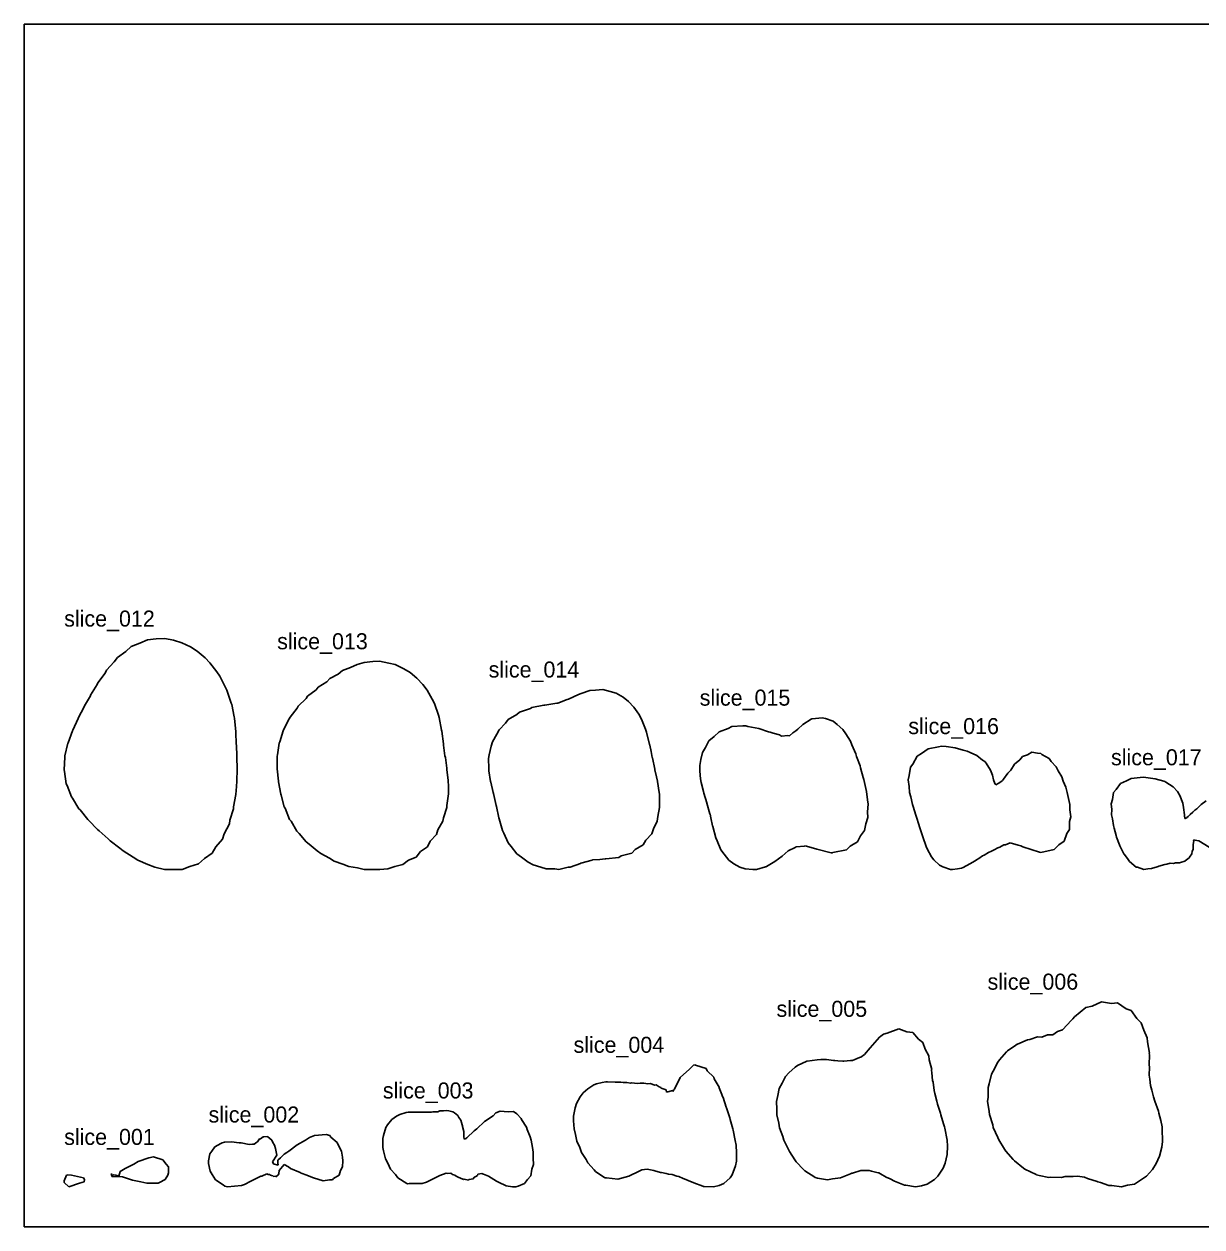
# Model space of a CAD drawing. Header units: metres. Extents: x 0 to 600, y 0 to 300.
# Drawn here: x 0 to 293.7, y 0 to 300 of the extents above; entities that cross this region are included whole.
import ezdxf

# ---------------------------------------------------------------- set-up
doc = ezdxf.new("R2010")
doc.units = ezdxf.units.M

msp = doc.modelspace()

# ---------------------------------------------------------------- linework, layer by layer
at = {"layer": 'sheet_boundary'}
for p, q in [((600, 300), (0, 300)), ((0, 300), (0, 0)), ((0, 0), (600, 0))]:
    msp.add_line(p, q, dxfattribs=at)
at = {"layer": 'slice_001'}
for p, q in [((27.361877, 15.654541), (25.177727, 14.556291)), ((28.41627, 16.329691), (27.361877, 15.654541)), ((31.131816, 17.269639), (28.41627, 16.329691)), ((32.283073, 17.455594), (31.131816, 17.269639)), ((34.633503, 16.773376), (32.283073, 17.455594)), ((35.430171, 15.653917), (34.633503, 16.773376)), ((35.991844, 14.989458), (35.430171, 15.653917)), ((10.58583, 12.884417), (10.006317, 11.537242)), ((10.651991, 12.95257), (10.58583, 12.884417)), ((10.784847, 13.001241), (10.651991, 12.95257)), ((11.798564, 12.884417), (10.784847, 13.001241)), ((14.79515, 12.26215), (11.798564, 12.884417)), ((15.064962, 11.835238), (14.79515, 12.26215)), ((21.687037, 13.211512), (21.916439, 12.605753)), ((21.934952, 13.041782), (21.687037, 13.211512)), ((21.913725, 13.024963), (21.934952, 13.041782)), ((21.988979, 12.820628), (21.913725, 13.024963)), ((21.916439, 12.605753), (21.958142, 12.587956)), ((21.958142, 12.587956), (24.520633, 12.508382)), ((21.998296, 12.81432), (21.988979, 12.820628)), ((22.113507, 12.911469), (21.998296, 12.81432)), ((22.290966, 13.01211), (22.113507, 12.911469)), ((22.918296, 12.884417), (22.290966, 13.01211)), ((23.671957, 12.636299), (22.918296, 12.884417)), ((23.98315, 13.827023), (23.671957, 12.636299)), ((25.177727, 14.556291), (23.98315, 13.827023)), ((24.520633, 12.508382), (25.513207, 12.14014)), ((25.513207, 12.14014), (26.999493, 11.673315)), ((35.18291, 11.836922), (35.826785, 12.884417)), ((35.826785, 12.884417), (36.008129, 13.509287)), ((36.008129, 13.509287), (35.991844, 14.989458)), ((10.006317, 11.537242), (10, 11.071818)), ((10, 11.071818), (11.177399, 10)), ((11.177399, 10), (13.847136, 10.876941)), ((13.847136, 10.876941), (14.94744, 11.284372)), ((14.94744, 11.284372), (15.072745, 11.801767)), ((15.072745, 11.801767), (15.064962, 11.835238)), ((26.999493, 11.673315), (29.095808, 11.247721)), ((29.095808, 11.247721), (30.646954, 10.905034)), ((30.646954, 10.905034), (33.092239, 10.955228)), ((33.092239, 10.955228), (33.479267, 10.956384)), ((33.479267, 10.956384), (33.74468, 11.118081)), ((33.74468, 11.118081), (35.18291, 11.836922))]:
    msp.add_line(p, q, dxfattribs=at)
at = {"layer": 'slice_002'}
for p, q in [((49.393673, 21.000333), (49.025667, 20.789638)), ((49.986056, 21.104993), (49.393673, 21.000333)), ((51.763701, 21.22989), (49.986056, 21.104993)), ((53.67425, 20.987584), (51.763701, 21.22989)), ((58.007362, 21.173922), (57.411352, 20.636391)), ((58.188691, 21.232469), (58.007362, 21.173922)), ((58.718919, 21.942539), (58.188691, 21.232469)), ((58.930375, 22.008942), (58.718919, 21.942539)), ((59.601878, 22.508043), (58.930375, 22.008942)), ((59.812019, 22.512939), (59.601878, 22.508043)), ((60.715402, 22.525453), (59.812019, 22.512939)), ((60.737181, 22.517414), (60.715402, 22.525453)), ((60.77952, 22.487612), (60.737181, 22.517414)), ((61.753114, 21.640269), (60.77952, 22.487612)), ((62.038928, 21.099533), (61.753114, 21.640269)), ((62.449401, 20.39613), (62.038928, 21.099533)), ((70.20578, 21.67785), (68.114425, 20.514509)), ((71.165701, 22.339988), (70.20578, 21.67785)), ((72.456608, 22.826927), (71.165701, 22.339988)), ((75.357285, 23.037529), (72.456608, 22.826927)), ((76.216817, 22.764543), (75.357285, 23.037529)), ((76.492154, 22.405898), (76.216817, 22.764543)), ((78.099034, 21.074508), (76.492154, 22.405898)), ((78.579557, 19.979814), (78.099034, 21.074508)), ((46.350004, 18.214728), (46.008129, 16.4481)), ((46.798258, 18.905281), (46.350004, 18.214728)), ((47.586726, 20.012799), (46.798258, 18.905281)), ((49.025667, 20.789638), (47.586726, 20.012799)), ((53.959548, 20.965146), (53.67425, 20.987584)), ((54.172819, 20.942935), (53.959548, 20.965146)), ((56.148244, 20.557307), (54.172819, 20.942935)), ((56.977186, 20.622964), (56.148244, 20.557307)), ((57.411352, 20.636391), (56.977186, 20.622964)), ((62.664299, 19.589893), (62.449401, 20.39613)), ((62.993704, 17.874357), (62.664299, 19.589893)), ((64.898404, 18.116229), (63.912283, 17.201243)), ((65.487635, 18.541892), (64.898404, 18.116229)), ((66.057974, 18.919142), (65.487635, 18.541892)), ((68.114425, 20.514509), (66.057974, 18.919142)), ((79.151545, 18.867392), (78.579557, 19.979814)), ((79.437454, 17.412376), (79.151545, 18.867392)), ((46.008129, 16.4481), (46.022765, 15.80842)), ((46.022765, 15.80842), (46.383385, 13.928387)), ((61.929594, 16.278908), (62.993704, 17.874357)), ((62.12754, 15.979505), (61.929594, 16.278908)), ((62.084153, 15.755107), (62.12754, 15.979505)), ((63.341689, 15.391765), (62.084153, 15.755107)), ((63.912283, 17.201243), (63.25496, 16.641677)), ((63.25496, 16.641677), (63.270772, 16.014478)), ((63.270772, 16.014478), (63.341689, 15.391765)), ((63.642148, 14.07537), (64.845707, 15.607695)), ((64.845707, 15.607695), (65.9033, 14.959086)), ((79.410688, 14.959166), (79.465944, 16.4481)), ((79.465944, 16.4481), (79.437454, 17.412376)), ((46.383385, 13.928387), (46.902768, 13.110155)), ((46.902768, 13.110155), (47.738919, 11.709653)), ((56.585087, 11.42493), (58.213323, 12.222973)), ((58.213323, 12.222973), (59.042361, 12.682616)), ((59.042361, 12.682616), (59.277036, 12.684557)), ((59.277036, 12.684557), (60.520324, 13.212551)), ((60.520324, 13.212551), (60.829111, 13.051195)), ((60.829111, 13.051195), (61.174937, 13.112775)), ((61.174937, 13.112775), (61.485911, 12.910161)), ((61.485911, 12.910161), (61.693005, 12.861637)), ((61.693005, 12.861637), (62.038031, 12.720995)), ((62.038031, 12.720995), (62.222979, 12.603043)), ((62.222979, 12.603043), (62.618282, 12.637894)), ((62.618282, 12.637894), (62.804986, 12.503575)), ((62.804986, 12.503575), (63.261777, 12.928194)), ((63.261777, 12.928194), (63.367458, 12.886967)), ((63.367458, 12.886967), (63.502964, 13.301195)), ((63.502964, 13.301195), (63.642148, 14.07537)), ((65.9033, 14.959086), (66.467715, 14.610294)), ((66.467715, 14.610294), (68.88473, 13.555845)), ((68.88473, 13.555845), (69.13988, 13.399106)), ((69.13988, 13.399106), (70.493594, 12.887815)), ((70.493594, 12.887815), (71.889658, 12.301393)), ((71.889658, 12.301393), (72.172424, 12.248304)), ((72.172424, 12.248304), (74.600669, 11.497803)), ((76.910064, 11.776326), (77.190639, 12.101895)), ((77.190639, 12.101895), (78.566472, 12.924814)), ((78.566472, 12.924814), (78.940752, 14.060579)), ((78.940752, 14.060579), (79.410688, 14.959166)), ((47.738919, 11.709653), (49.626944, 10.499674)), ((49.626944, 10.499674), (50.041112, 10.158988)), ((50.041112, 10.158988), (50.762293, 10)), ((50.762293, 10), (54.186499, 10.370577)), ((54.186499, 10.370577), (54.981541, 10.62384)), ((54.981541, 10.62384), (56.585087, 11.42493)), ((74.600669, 11.497803), (76.193559, 11.736274)), ((76.193559, 11.736274), (76.910064, 11.776326))]:
    msp.add_line(p, q, dxfattribs=at)
at = {"layer": 'slice_003'}
for p, q in [((92.836776, 27.620808), (91.704694, 26.805971)), ((93.668136, 28.04824), (92.836776, 27.620808)), ((95.313993, 28.57684), (93.668136, 28.04824)), ((95.769212, 28.657247), (95.313993, 28.57684)), ((96.04301, 28.665199), (95.769212, 28.657247)), ((98.068984, 28.593877), (96.04301, 28.665199)), ((99.499848, 28.639076), (98.068984, 28.593877)), ((99.901951, 28.588885), (99.499848, 28.639076)), ((100.548886, 28.654257), (99.901951, 28.588885)), ((101.616925, 28.611919), (100.548886, 28.654257)), ((101.89009, 28.730428), (101.616925, 28.611919)), ((103.154247, 28.744948), (101.89009, 28.730428)), ((103.709409, 28.964759), (103.154247, 28.744948)), ((104.556995, 28.943528), (103.709409, 28.964759)), ((105.365823, 29.037543), (104.556995, 28.943528)), ((105.892619, 28.965601), (105.365823, 29.037543)), ((106.9584, 28.670124), (105.892619, 28.965601)), ((107.088869, 28.633192), (106.9584, 28.670124)), ((107.320875, 28.440683), (107.088869, 28.633192)), ((108.158111, 27.752586), (107.320875, 28.440683)), ((108.410584, 27.333725), (108.158111, 27.752586)), ((108.938408, 26.622524), (108.410584, 27.333725)), ((116.947314, 27.751299), (114.847979, 26.32075)), ((117.64038, 28.425481), (116.947314, 27.751299)), ((118.729282, 28.904842), (117.64038, 28.425481)), ((120.676836, 28.676111), (118.729282, 28.904842)), ((122.04166, 28.761991), (120.676836, 28.676111)), ((122.837387, 28.215402), (122.04166, 28.761991)), ((123.988805, 27.08283), (122.837387, 28.215402)), ((124.072447, 26.827031), (123.988805, 27.08283)), ((90.187747, 24.771833), (89.59042, 22.772011)), ((90.644003, 25.504044), (90.187747, 24.771833)), ((91.704694, 26.805971), (90.644003, 25.504044)), ((109.244575, 25.504547), (108.938408, 26.622524)), ((109.336551, 25.238336), (109.244575, 25.504547)), ((109.358923, 25.022586), (109.336551, 25.238336)), ((109.6416, 23.834749), (109.358923, 25.022586)), ((112.559491, 24.234106), (112.22391, 23.929384)), ((112.875012, 24.47852), (112.559491, 24.234106)), ((114.847979, 26.32075), (112.875012, 24.47852)), ((125.301622, 24.888027), (124.072447, 26.827031)), ((125.474638, 24.338137), (125.301622, 24.888027)), ((126.200027, 22.447611), (125.474638, 24.338137)), ((89.59042, 22.772011), (89.465944, 22.050653)), ((89.465944, 22.050653), (89.498441, 19.850806)), ((109.642393, 22.79083), (109.6416, 23.834749)), ((109.674475, 22.713573), (109.642393, 22.79083)), ((109.687162, 22.537032), (109.674475, 22.713573)), ((109.757719, 21.854436), (109.687162, 22.537032)), ((109.77748, 21.904788), (109.757719, 21.854436)), ((110.253595, 22.071715), (109.77748, 21.904788)), ((110.280447, 22.118225), (110.253595, 22.071715)), ((110.407608, 22.233654), (110.280447, 22.118225)), ((112.22391, 23.929384), (110.407608, 22.233654)), ((126.438314, 21.601159), (126.200027, 22.447611)), ((126.74482, 19.850806), (126.438314, 21.601159)), ((89.498441, 19.850806), (89.643596, 18.982582)), ((89.643596, 18.982582), (90.13144, 17.011146)), ((126.989384, 18.651761), (126.74482, 19.850806)), ((126.928222, 17.144243), (126.989384, 18.651761)), ((90.13144, 17.011146), (90.681858, 15.902503)), ((90.681858, 15.902503), (91.36014, 14.418466)), ((126.63377, 14.402671), (127.024998, 15.598818)), ((127.024998, 15.598818), (126.928222, 17.144243)), ((91.36014, 14.418466), (92.60198, 13.057816)), ((92.60198, 13.057816), (93.17122, 12.241863)), ((93.17122, 12.241863), (95.486327, 10.826278)), ((100.384415, 11.199959), (103.178665, 12.587006)), ((103.178665, 12.587006), (103.71142, 12.859)), ((103.71142, 12.859), (105.264096, 13.42965)), ((105.264096, 13.42965), (105.677937, 13.350169)), ((105.677937, 13.350169), (106.428385, 13.371432)), ((106.428385, 13.371432), (106.820427, 13.117464)), ((106.820427, 13.117464), (107.385079, 12.900892)), ((107.385079, 12.900892), (107.744713, 12.676485)), ((107.744713, 12.676485), (108.405431, 12.299122)), ((108.405431, 12.299122), (108.704707, 12.221924)), ((108.704707, 12.221924), (109.573554, 11.81498)), ((110.940043, 11.803222), (112.04294, 12.024526)), ((112.04294, 12.024526), (112.110337, 12.249759)), ((112.110337, 12.249759), (113.044779, 12.795421)), ((113.044779, 12.795421), (113.12187, 13.124049)), ((113.12187, 13.124049), (114.179874, 13.319525)), ((114.179874, 13.319525), (114.314604, 13.276205)), ((114.314604, 13.276205), (114.583486, 13.135448)), ((114.583486, 13.135448), (115.813219, 12.633358)), ((115.813219, 12.633358), (117.779352, 11.405077)), ((125.546484, 11.868642), (126.328589, 12.783472)), ((126.328589, 12.783472), (126.63377, 14.402671)), ((95.486327, 10.826278), (95.650955, 10.769113)), ((95.650955, 10.769113), (96.067126, 10.800543)), ((96.067126, 10.800543), (99.260704, 10.840641)), ((99.260704, 10.840641), (100.384415, 11.199959)), ((109.573554, 11.81498), (109.77089, 11.876464)), ((109.77089, 11.876464), (110.83737, 11.675243)), ((110.83737, 11.675243), (110.940043, 11.803222)), ((117.779352, 11.405077), (117.984461, 11.324075)), ((117.984461, 11.324075), (118.326735, 11.170279)), ((118.326735, 11.170279), (120.22931, 10.289372)), ((120.22931, 10.289372), (121.838359, 10.017757)), ((121.838359, 10.017757), (122.667763, 10)), ((122.667763, 10), (123.169524, 10.170656)), ((123.169524, 10.170656), (124.77018, 10.806946)), ((124.77018, 10.806946), (125.546484, 11.868642))]:
    msp.add_line(p, q, dxfattribs=at)
at = {"layer": 'slice_004'}
for p, q in [((165.933683, 39.336969), (163.60881, 37.249231)), ((166.926615, 40.327922), (165.933683, 39.336969)), ((167.321238, 40.435443), (166.926615, 40.327922)), ((167.449472, 40.33109), (167.321238, 40.435443)), ((170.124725, 39.545764), (167.449472, 40.33109)), ((170.344985, 38.962319), (170.124725, 39.545764)), ((144.172677, 36.046604), (142.722969, 35.657781)), ((145.053882, 36.181145), (144.172677, 36.046604)), ((145.446932, 36.223294), (145.053882, 36.181145)), ((147.381281, 36.133509), (145.446932, 36.223294)), ((148.818147, 36.12439), (147.381281, 36.133509)), ((149.363818, 36.056596), (148.818147, 36.12439)), ((150.339786, 35.99782), (149.363818, 36.056596)), ((163.60881, 37.249231), (162.160179, 34.399577)), ((172.007051, 37.373443), (170.344985, 38.962319)), ((172.065385, 36.929174), (172.007051, 37.373443)), ((173.301657, 34.835674), (172.065385, 36.929174)), ((139.430137, 33.470678), (138.665321, 32.41624)), ((140.547157, 34.403243), (139.430137, 33.470678)), ((142.077475, 35.405161), (140.547157, 34.403243)), ((142.722969, 35.657781), (142.077475, 35.405161)), ((151.213324, 35.885505), (150.339786, 35.99782)), ((151.500341, 35.919704), (151.213324, 35.885505)), ((152.952551, 35.803177), (151.500341, 35.919704)), ((153.650762, 35.831115), (152.952551, 35.803177)), ((154.580773, 35.82877), (153.650762, 35.831115)), ((155.542703, 35.712108), (154.580773, 35.82877)), ((156.152478, 35.773393), (155.542703, 35.712108)), ((157.290878, 35.369443), (156.152478, 35.773393)), ((157.597559, 35.447442), (157.290878, 35.369443)), ((158.375546, 34.931185), (157.597559, 35.447442)), ((158.809376, 34.752655), (158.375546, 34.931185)), ((158.868925, 34.640683), (158.809376, 34.752655)), ((160.100283, 34.175468), (158.868925, 34.640683)), ((160.19552, 33.625766), (160.100283, 34.175468)), ((161.751521, 34.026496), (160.19552, 33.625766)), ((161.770203, 33.809432), (161.751521, 34.026496)), ((162.031787, 34.190372), (161.770203, 33.809432)), ((162.160179, 34.399577), (162.031787, 34.190372)), ((173.30958, 34.706938), (173.301657, 34.835674)), ((173.831596, 33.457709), (173.30958, 34.706938)), ((174.224723, 32.353774), (173.831596, 33.457709)), ((137.727281, 30.76265), (137.41772, 29.687774)), ((138.665321, 32.41624), (137.727281, 30.76265)), ((174.303697, 32.276092), (174.224723, 32.353774)), ((175.086273, 29.882742), (174.303697, 32.276092)), ((137.41772, 29.687774), (137.024998, 27.653907)), ((137.024998, 27.653907), (137.02994, 26.439733)), ((175.175946, 29.741283), (175.086273, 29.882742)), ((175.972285, 27.210321), (175.175946, 29.741283)), ((175.987272, 27.171261), (175.972285, 27.210321)), ((176.092464, 26.797596), (175.987272, 27.171261)), ((137.02994, 26.439733), (137.147257, 24.476274)), ((137.147257, 24.476274), (137.474283, 23.038625)), ((176.698372, 24.476274), (176.092464, 26.797596)), ((176.814881, 24.107236), (176.698372, 24.476274)), ((177.289865, 21.584954), (176.814881, 24.107236)), ((137.474283, 23.038625), (137.8624, 21.424861)), ((137.8624, 21.424861), (138.557921, 19.786698)), ((177.534345, 20.421778), (177.289865, 21.584954)), ((138.557921, 19.786698), (139.010832, 18.585823)), ((139.010832, 18.585823), (140.130036, 16.830801)), ((177.628963, 18.454611), (177.534345, 20.421778)), ((177.62703, 16.4398), (177.628963, 18.454611)), ((140.130036, 16.830801), (140.54114, 16.016902)), ((140.54114, 16.016902), (142.202153, 14.241312)), ((176.573392, 13.001776), (177.371123, 15.199263)), ((177.371123, 15.199263), (177.62703, 16.4398)), ((142.202153, 14.241312), (142.48603, 13.825935)), ((142.48603, 13.825935), (144.543402, 12.441072)), ((144.543402, 12.441072), (144.927788, 12.247559)), ((144.927788, 12.247559), (145.208445, 12.255)), ((145.208445, 12.255), (148.08743, 11.91187)), ((148.08743, 11.91187), (150.786009, 12.650498)), ((150.786009, 12.650498), (151.47295, 12.985402)), ((151.47295, 12.985402), (152.723683, 13.57405)), ((152.723683, 13.57405), (154.086777, 14.232382)), ((154.086777, 14.232382), (155.407136, 14.368148)), ((155.407136, 14.368148), (155.798612, 14.361654)), ((155.798612, 14.361654), (155.830865, 14.341891)), ((155.830865, 14.341891), (157.04652, 14.063144)), ((157.04652, 14.063144), (157.305914, 13.99731)), ((157.305914, 13.99731), (157.322042, 13.998965)), ((157.322042, 13.998965), (158.660687, 13.587738)), ((158.660687, 13.587738), (158.924889, 13.565077)), ((158.924889, 13.565077), (160.108925, 13.312794)), ((160.108925, 13.312794), (160.686886, 13.173969)), ((160.686886, 13.173969), (161.623697, 13.071636)), ((161.623697, 13.071636), (162.746283, 12.656105)), ((162.746283, 12.656105), (163.24122, 12.618849)), ((163.24122, 12.618849), (164.381065, 12.075215)), ((164.381065, 12.075215), (165.033633, 11.818787)), ((174.471479, 10.841911), (176.042216, 12.248393)), ((176.042216, 12.248393), (176.573392, 13.001776)), ((165.033633, 11.818787), (165.56961, 11.551017)), ((165.56961, 11.551017), (167.001658, 11.033188)), ((167.001658, 11.033188), (169.24586, 10.153768)), ((169.24586, 10.153768), (169.444977, 10.085423)), ((169.444977, 10.085423), (169.60146, 10.062939)), ((169.60146, 10.062939), (171.917536, 10)), ((171.917536, 10), (173.354541, 10.328816)), ((173.354541, 10.328816), (174.471479, 10.841911))]:
    msp.add_line(p, q, dxfattribs=at)
at = {"layer": 'slice_005'}
for p, q in [((214.326976, 48.117112), (213.338381, 47.30359)), ((215.245871, 48.314494), (214.326976, 48.117112)), ((218.148293, 49.404815), (215.245871, 48.314494)), ((220.163712, 48.69088), (218.148293, 49.404815)), ((221.608323, 48.519829), (220.163712, 48.69088)), ((223.028786, 46.842618), (221.608323, 48.519829)), ((213.338381, 47.30359), (210.972691, 44.662109)), ((224.136117, 46.005168), (223.028786, 46.842618)), ((224.708295, 44.302369), (224.136117, 46.005168)), ((208.29534, 42.289666), (206.615204, 41.522459)), ((208.640014, 42.31739), (208.29534, 42.289666)), ((209.542509, 43.04287), (208.640014, 42.31739)), ((210.972691, 44.662109), (209.542509, 43.04287)), ((225.613164, 42.67414), (224.708295, 44.302369)), ((225.702236, 41.645253), (225.613164, 42.67414)), ((192.249668, 39.83609), (190.724649, 38.405036)), ((192.876346, 40.249547), (192.249668, 39.83609)), ((195.210367, 41.330785), (192.876346, 40.249547)), ((195.244181, 41.344019), (195.210367, 41.330785)), ((195.254404, 41.346761), (195.244181, 41.344019)), ((197.793332, 41.699712), (195.254404, 41.346761)), ((198.71742, 41.720957), (197.793332, 41.699712)), ((200.106983, 41.749772), (198.71742, 41.720957)), ((201.865269, 41.528234), (200.106983, 41.749772)), ((202.172972, 41.549754), (201.865269, 41.528234)), ((202.933598, 41.437021), (202.172972, 41.549754)), ((204.133149, 41.353195), (202.933598, 41.437021)), ((204.458469, 41.328377), (204.133149, 41.353195)), ((206.088536, 41.54784), (204.458469, 41.328377)), ((206.615204, 41.522459), (206.088536, 41.54784)), ((226.320666, 39.245212), (225.702236, 41.645253)), ((226.315446, 39.064761), (226.320666, 39.245212)), ((226.402072, 38.430505), (226.315446, 39.064761)), ((189.874003, 37.482649), (189.014521, 35.877244)), ((190.724649, 38.405036), (189.874003, 37.482649)), ((226.521399, 36.4917), (226.402072, 38.430505)), ((226.68622, 36.097269), (226.521399, 36.4917)), ((226.912565, 33.992502), (226.68622, 36.097269)), ((188.316019, 34.527835), (187.969879, 32.781064)), ((189.014521, 35.877244), (188.316019, 34.527835)), ((227.148111, 33.302368), (226.912565, 33.992502)), ((227.573275, 31.377615), (227.148111, 33.302368)), ((187.969879, 32.781064), (187.628963, 31.255506)), ((187.628963, 31.255506), (187.71652, 29.342057)), ((227.792131, 30.650206), (227.573275, 31.377615)), ((228.503554, 28.38627), (227.792131, 30.650206)), ((187.71652, 29.342057), (187.717981, 27.926044)), ((187.717981, 27.926044), (188.191812, 25.854003)), ((228.623682, 27.926044), (228.503554, 28.38627)), ((229.311179, 25.748419), (228.623682, 27.926044)), ((188.191812, 25.854003), (188.391185, 24.711469)), ((188.391185, 24.711469), (189.187382, 22.548455)), ((229.553659, 24.936375), (229.311179, 25.748419)), ((229.621186, 24.66439), (229.553659, 24.936375)), ((230.175991, 21.615743), (229.621186, 24.66439)), ((189.187382, 22.548455), (189.459338, 21.676921)), ((189.459338, 21.676921), (190.532419, 19.512632)), ((230.257287, 20.167377), (230.175991, 21.615743)), ((190.532419, 19.512632), (190.83308, 18.831307)), ((190.83308, 18.831307), (192.222221, 16.755025)), ((229.682461, 15.897979), (230.17775, 18.073387)), ((230.17775, 18.073387), (230.257287, 20.167377)), ((192.222221, 16.755025), (192.547172, 16.218833)), ((192.547172, 16.218833), (194.387845, 14.329395)), ((229.195105, 14.647117), (229.682461, 15.897979)), ((194.387845, 14.329395), (194.689229, 13.980921)), ((194.689229, 13.980921), (197.20264, 12.411237)), ((197.20264, 12.411237), (197.291958, 12.343659)), ((197.291958, 12.343659), (197.834999, 12.184326)), ((197.834999, 12.184326), (200.38453, 11.759139)), ((200.38453, 11.759139), (201.588304, 12.024274)), ((201.588304, 12.024274), (203.576337, 12.276076)), ((203.576337, 12.276076), (206.061568, 13.234409)), ((206.061568, 13.234409), (206.400391, 13.388473)), ((206.400391, 13.388473), (206.557874, 13.416891)), ((206.557874, 13.416891), (208.682465, 14.101169)), ((208.682465, 14.101169), (209.283833, 14.035778)), ((209.283833, 14.035778), (210.753984, 14.108431)), ((210.753984, 14.108431), (211.291657, 13.95161)), ((211.291657, 13.95161), (213.007844, 13.514473)), ((213.007844, 13.514473), (213.160653, 13.457583)), ((213.160653, 13.457583), (213.53859, 13.284738)), ((213.53859, 13.284738), (214.953699, 12.448374)), ((214.953699, 12.448374), (215.97251, 11.991079)), ((227.033994, 11.85961), (227.853778, 12.62651)), ((227.853778, 12.62651), (229.195105, 14.647117)), ((215.97251, 11.991079), (217.063952, 11.393979)), ((217.063952, 11.393979), (219.16648, 10.609902)), ((219.16648, 10.609902), (219.580858, 10.416742)), ((219.580858, 10.416742), (219.843061, 10.389783)), ((219.843061, 10.389783), (222.311784, 10)), ((222.311784, 10), (223.781602, 10.291468)), ((223.781602, 10.291468), (225.216512, 10.674288)), ((225.216512, 10.674288), (227.033994, 11.85961))]:
    msp.add_line(p, q, dxfattribs=at)
at = {"layer": 'slice_006'}
for p, q in [((264.773458, 54.722376), (261.927756, 52.379009)), ((266.368304, 55.099003), (264.773458, 54.722376)), ((268.683462, 56.173233), (266.368304, 55.099003)), ((271.126347, 55.75308), (268.683462, 56.173233)), ((272.629385, 55.851635), (271.126347, 55.75308)), ((274.839475, 54.415387), (272.629385, 55.851635)), ((276.051679, 53.94212), (274.839475, 54.415387)), ((261.165142, 51.568373), (258.957323, 49.194813)), ((261.485737, 51.904246), (261.165142, 51.568373)), ((261.927756, 52.379009), (261.485737, 51.904246)), ((277.487184, 52.000633), (276.051679, 53.94212)), ((278.574003, 50.876606), (277.487184, 52.000633)), ((257.730763, 48.728583), (256.543275, 47.890147)), ((258.957323, 49.194813), (257.730763, 48.728583)), ((279.205171, 49.116253), (278.574003, 50.876606)), ((280.050361, 47.175674), (279.205171, 49.116253)), ((247.318172, 45.366806), (245.262155, 43.951503)), ((247.639328, 45.578691), (247.318172, 45.366806)), ((247.692324, 45.603242), (247.639328, 45.578691)), ((250.206885, 46.664975), (247.692324, 45.603242)), ((250.762601, 46.752834), (250.206885, 46.664975)), ((252.740683, 47.395453), (250.762601, 46.752834)), ((253.79547, 47.361811), (252.740683, 47.395453)), ((255.211016, 47.930177), (253.79547, 47.361811)), ((256.543275, 47.890147), (255.211016, 47.930177)), ((280.178173, 46.132645), (280.050361, 47.175674)), ((280.599228, 43.360108), (280.178173, 46.132645)), ((244.984052, 43.676953), (243.227573, 41.666766)), ((245.262155, 43.951503), (244.984052, 43.676953)), ((280.526709, 40.462403), (280.598412, 42.940728)), ((280.597248, 43.257884), (280.599228, 43.360108)), ((280.598412, 42.940728), (280.597248, 43.257884)), ((242.794957, 41.119317), (241.666632, 38.857947)), ((243.227573, 41.666766), (242.794957, 41.119317)), ((280.610779, 39.846867), (280.526709, 40.462403)), ((280.586328, 37.877774), (280.610779, 39.846867)), ((241.240072, 38.096975), (240.694844, 35.664067)), ((241.666632, 38.857947), (241.240072, 38.096975)), ((280.729798, 36.839037), (280.586328, 37.877774)), ((280.926788, 35.304143), (280.729798, 36.839037)), ((240.394591, 34.788357), (240.377761, 32.248444)), ((240.694844, 35.664067), (240.394591, 34.788357)), ((281.189949, 34.115598), (280.926788, 35.304143)), ((281.677045, 32.432122), (281.189949, 34.115598)), ((240.377761, 32.248444), (240.257287, 31.377522)), ((240.257287, 31.377522), (240.692666, 28.792899)), ((281.996956, 31.377522), (281.677045, 32.432122)), ((282.843492, 28.872636), (281.996956, 31.377522)), ((240.692666, 28.792899), (240.737564, 28.018382)), ((240.737564, 28.018382), (241.532701, 25.451175)), ((282.994334, 28.367479), (282.843492, 28.872636)), ((283.455031, 26.511876), (282.994334, 28.367479)), ((241.532701, 25.451175), (241.697281, 24.7991)), ((241.697281, 24.7991), (242.794667, 22.306842)), ((283.78843, 24.972545), (283.455031, 26.511876)), ((283.822263, 24.474408), (283.78843, 24.972545)), ((283.889114, 21.329414), (283.822263, 24.474408)), ((242.794667, 22.306842), (243.044328, 21.755818)), ((243.044328, 21.755818), (244.467544, 19.402295)), ((283.681868, 19.881088), (283.889114, 21.329414)), ((244.467544, 19.402295), (244.779287, 18.938485)), ((244.779287, 18.938485), (246.608112, 16.807604)), ((283.121178, 17.675501), (283.681868, 19.881088)), ((246.608112, 16.807604), (246.937853, 16.451757)), ((246.937853, 16.451757), (249.252555, 14.644528)), ((281.364927, 14.359632), (282.320888, 15.783005)), ((282.320888, 15.783005), (283.121178, 17.675501)), ((249.252555, 14.644528), (249.512384, 14.434489)), ((249.512384, 14.434489), (252.360224, 13.057715)), ((252.360224, 13.057715), (252.424224, 13.018166)), ((252.424224, 13.018166), (253.10521, 12.844268)), ((253.10521, 12.844268), (255.563755, 12.369119)), ((255.563755, 12.369119), (256.006149, 12.447314)), ((256.006149, 12.447314), (258.684409, 12.364521)), ((258.684409, 12.364521), (259.635715, 12.598521)), ((259.635715, 12.598521), (261.616248, 12.592347)), ((261.616248, 12.592347), (262.652054, 12.641917)), ((262.652054, 12.641917), (264.44766, 12.380142)), ((264.44766, 12.380142), (265.201417, 12.092695)), ((265.201417, 12.092695), (267.593099, 11.359003)), ((278.642322, 11.792769), (279.929073, 12.635532)), ((279.929073, 12.635532), (281.364927, 14.359632)), ((267.593099, 11.359003), (267.786334, 11.24335)), ((267.786334, 11.24335), (268.413928, 11.06219)), ((268.413928, 11.06219), (270.53738, 10.370219)), ((270.53738, 10.370219), (271.27864, 10.345051)), ((271.27864, 10.345051), (273.62133, 10)), ((273.62133, 10), (275.146556, 10.380644)), ((275.146556, 10.380644), (276.88381, 10.690719)), ((276.88381, 10.690719), (278.642322, 11.792769))]:
    msp.add_line(p, q, dxfattribs=at)
at = {"layer": 'slice_012'}
for p, q in [((26.709134, 144.732002), (25.345451, 143.543981)), ((28.850368, 145.603638), (26.709134, 144.732002)), ((30.764891, 146.401477), (28.850368, 145.603638)), ((32.928179, 146.636829), (30.764891, 146.401477)), ((35.127185, 146.729768), (32.928179, 146.636829)), ((37.275279, 146.334363), (35.127185, 146.729768)), ((39.379757, 145.702093), (37.275279, 146.334363)), ((41.472898, 144.674719), (39.379757, 145.702093)), ((43.180671, 143.568996), (41.472898, 144.674719)), ((23.280186, 142.057081), (22.494838, 140.90753)), ((25.345451, 143.543981), (23.280186, 142.057081)), ((45.152228, 141.909738), (43.180671, 143.568996)), ((46.342196, 140.684367), (45.152228, 141.909738)), ((20.187469, 138.080053), (18.401093, 135.683592)), ((20.559305, 138.893379), (20.187469, 138.080053)), ((22.494838, 140.90753), (20.559305, 138.893379)), ((48.099526, 138.421522), (46.342196, 140.684367)), ((48.809936, 137.368359), (48.099526, 138.421522)), ((18.245272, 135.264125), (16.585866, 132.628842)), ((18.401093, 135.683592), (18.245272, 135.264125)), ((50.257835, 134.573141), (48.809936, 137.368359)), ((16.531015, 132.494954), (15.103053, 129.964959)), ((16.585866, 132.628842), (16.531015, 132.494954)), ((50.604289, 133.856111), (50.257835, 134.573141)), ((51.674827, 130.640634), (50.604289, 133.856111)), ((14.961997, 129.71316), (13.498757, 126.879322)), ((14.969723, 129.723283), (14.961997, 129.71316)), ((15.103053, 129.964959), (14.969723, 129.723283)), ((51.785281, 130.313), (51.674827, 130.640634)), ((52.382292, 127.248665), (51.785281, 130.313)), ((13.473829, 126.831632), (12.124363, 123.884573)), ((13.498757, 126.879322), (13.473829, 126.831632)), ((52.45537, 126.861358), (52.382292, 127.248665)), ((52.460258, 126.820996), (52.45537, 126.861358)), ((52.770969, 123.57921), (52.460258, 126.820996)), ((12.068025, 123.727484), (10.981642, 120.768981)), ((12.122777, 123.879565), (12.068025, 123.727484)), ((12.124363, 123.884573), (12.122777, 123.879565)), ((52.80638, 123.284474), (52.770969, 123.57921)), ((52.928155, 120.473908), (52.80638, 123.284474)), ((10.931114, 120.64527), (10.202411, 117.460235)), ((10.981642, 120.768981), (10.931114, 120.64527)), ((52.986509, 120.054458), (52.928155, 120.473908)), ((53.039202, 117.460235), (52.986509, 120.054458)), ((10.158192, 117.16741), (10, 114.00353)), ((10.202411, 117.460235), (10.158192, 117.16741)), ((53.089041, 117.02068), (53.039202, 117.460235)), ((53.106723, 114.419646), (53.089041, 117.02068)), ((10, 114.00353), (10.060973, 113.589762)), ((53.061883, 111.251524), (53.113599, 114.056995)), ((53.113599, 114.056995), (53.106723, 114.419646)), ((10.060973, 113.589762), (10.534603, 110.551017)), ((52.875647, 108.773126), (53.036942, 111.062574)), ((53.036942, 111.062574), (53.061883, 111.251524)), ((10.534603, 110.551017), (10.738654, 110.120374)), ((10.738654, 110.120374), (11.801903, 107.28368)), ((52.812812, 107.964273), (52.875647, 108.773126)), ((11.801903, 107.28368), (12.100457, 106.912562)), ((12.100457, 106.912562), (13.643845, 104.308609)), ((52.257393, 104.764137), (52.810241, 107.888215)), ((52.810241, 107.888215), (52.812812, 107.964273)), ((13.643845, 104.308609), (13.968283, 104.003135)), ((13.968283, 104.003135), (15.863083, 101.620984)), ((51.322195, 101.449283), (52.234785, 104.301004)), ((52.234785, 104.301004), (52.257393, 104.764137)), ((15.863083, 101.620984), (16.190544, 101.334871)), ((16.190544, 101.334871), (18.326213, 99.142979)), ((18.326213, 99.142979), (18.69423, 98.803841)), ((49.908759, 98.070033), (51.19461, 100.516621)), ((51.19461, 100.516621), (51.322195, 101.449283)), ((18.69423, 98.803841), (20.994434, 96.780755)), ((20.994434, 96.780755), (21.495029, 96.303643)), ((21.495029, 96.303643), (23.912005, 94.473238)), ((47.861566, 94.78299), (49.487184, 96.702868)), ((49.487184, 96.702868), (49.908759, 98.070033)), ((23.912005, 94.473238), (24.690316, 93.803979)), ((24.690316, 93.803979), (27.181879, 92.259699)), ((45.024753, 91.906369), (46.927678, 93.222018)), ((46.927678, 93.222018), (47.861566, 94.78299)), ((27.181879, 92.259699), (28.399194, 91.476434)), ((28.399194, 91.476434), (30.902934, 90.361046)), ((30.902934, 90.361046), (32.617647, 89.747593)), ((41.36649, 89.885994), (43.487154, 90.570566)), ((43.487154, 90.570566), (45.024753, 91.906369)), ((32.617647, 89.747593), (35.052583, 89.186199)), ((35.052583, 89.186199), (37.090308, 89.125767)), ((37.090308, 89.125767), (39.388641, 89.179453)), ((39.388641, 89.179453), (41.36649, 89.885994))]:
    msp.add_line(p, q, dxfattribs=at)
at = {"layer": 'slice_013'}
for p, q in [((86.978629, 141.012638), (84.826826, 140.755486)), ((88.639821, 141.0672), (86.978629, 141.012638)), ((90.964929, 140.634745), (88.639821, 141.0672)), ((79.441335, 138.748235), (78.31929, 137.858161)), ((81.374558, 139.553369), (79.441335, 138.748235)), ((83.050679, 140.297023), (81.374558, 139.553369)), ((84.826826, 140.755486), (83.050679, 140.297023)), ((92.566039, 140.238178), (90.964929, 140.634745)), ((94.695427, 139.181936), (92.566039, 140.238178)), ((96.261384, 138.255104), (94.695427, 139.181936)), ((97.921555, 136.849258), (96.261384, 138.255104)), ((75.528431, 135.978486), (73.326714, 134.64507)), ((76.224025, 136.777244), (75.528431, 135.978486)), ((78.31929, 137.858161), (76.224025, 136.777244)), ((99.409736, 135.287529), (97.921555, 136.849258)), ((100.490123, 133.886656), (99.409736, 135.287529)), ((70.692952, 132.372629), (70.368943, 131.82817)), ((72.879724, 133.992328), (70.692952, 132.372629)), ((73.326714, 134.64507), (72.879724, 133.992328)), ((101.791731, 131.616187), (100.490123, 133.886656)), ((68.081182, 129.406364), (66.358297, 127.148816)), ((68.346876, 129.887966), (68.081182, 129.406364)), ((70.368943, 131.82817), (68.346876, 129.887966)), ((102.338444, 130.546416), (101.791731, 131.616187)), ((103.332145, 127.59882), (102.338444, 130.546416)), ((66.128041, 126.702882), (64.803007, 124.167911)), ((66.358297, 127.148816), (66.128041, 126.702882)), ((103.503608, 127.071244), (103.332145, 127.59882)), ((104.10467, 123.903818), (103.503608, 127.071244)), ((64.612243, 123.751308), (63.74142, 121.00106)), ((64.803007, 124.167911), (64.612243, 123.751308)), ((104.147528, 123.674227), (104.10467, 123.903818)), ((104.153948, 123.642187), (104.147528, 123.674227)), ((104.553579, 120.482639), (104.153948, 123.642187)), ((63.607057, 120.627851), (63.196321, 117.73195)), ((63.74142, 121.00106), (63.607057, 120.627851)), ((104.623293, 120.158706), (104.553579, 120.482639)), ((104.959975, 117.457722), (104.623293, 120.158706)), ((63.128739, 117.42677), (63.124609, 114.447407)), ((63.196321, 117.73195), (63.128739, 117.42677)), ((105.048603, 117.054941), (104.959975, 117.457722)), ((105.405024, 114.447407), (105.048603, 117.054941)), ((63.124609, 114.447407), (63.113599, 114.216095)), ((63.113599, 114.216095), (63.42042, 111.196642)), ((105.454501, 114.124722), (105.405024, 114.447407)), ((105.771647, 111.314753), (105.454501, 114.124722)), ((63.42042, 111.196642), (63.451472, 110.995584)), ((105.772452, 111.200334), (105.771647, 111.314753)), ((105.809151, 110.022712), (105.772452, 111.200334)), ((63.451472, 110.995584), (63.997936, 107.97288)), ((105.460438, 105.139842), (105.840007, 108.015366)), ((105.843558, 108.207994), (105.809151, 110.022712)), ((105.840007, 108.015366), (105.843558, 108.207994)), ((63.997936, 107.97288), (64.090708, 107.724751)), ((64.090708, 107.724751), (64.888141, 104.767903)), ((105.422858, 104.606421), (105.460438, 105.139842)), ((64.888141, 104.767903), (65.0959, 104.418011)), ((65.0959, 104.418011), (66.20398, 101.640788)), ((104.444263, 101.182243), (104.581625, 102.052782)), ((104.581625, 102.052782), (105.422858, 104.606421)), ((66.20398, 101.640788), (66.570523, 101.179889)), ((66.570523, 101.179889), (68.020756, 98.704254)), ((102.855729, 97.868429), (103.191766, 99.033993)), ((103.191766, 99.033993), (104.444263, 101.182243)), ((68.020756, 98.704254), (68.56252, 98.145472)), ((68.56252, 98.145472), (70.328853, 96.06562)), ((70.328853, 96.06562), (71.053604, 95.424639)), ((100.634606, 94.826984), (101.283986, 96.179421)), ((101.283986, 96.179421), (102.855729, 97.868429)), ((71.053604, 95.424639), (73.065364, 93.797073)), ((73.065364, 93.797073), (73.991936, 93.095893)), ((73.991936, 93.095893), (76.154183, 91.939616)), ((97.796655, 92.26189), (98.851868, 93.605588)), ((98.851868, 93.605588), (100.634606, 94.826984)), ((76.154183, 91.939616), (77.314487, 91.224435)), ((77.314487, 91.224435), (79.526012, 90.517575)), ((79.526012, 90.517575), (80.948225, 89.880359)), ((92.475504, 89.925959), (94.429471, 90.390525)), ((94.429471, 90.390525), (95.900204, 91.462327)), ((95.900204, 91.462327), (97.796655, 92.26189)), ((80.948225, 89.880359), (83.122643, 89.558077)), ((83.122643, 89.558077), (84.794959, 89.151872)), ((84.794959, 89.151872), (86.885435, 89.125767)), ((86.885435, 89.125767), (88.705789, 89.143236)), ((88.705789, 89.143236), (90.715277, 89.353867)), ((90.715277, 89.353867), (92.475504, 89.925959))]:
    msp.add_line(p, q, dxfattribs=at)
at = {"layer": 'slice_014'}
for p, q in [((138.268706, 132.824191), (135.764583, 131.643372)), ((138.942132, 133.019483), (138.268706, 132.824191)), ((141.099637, 133.810621), (138.942132, 133.019483)), ((142.492555, 133.872913), (141.099637, 133.810621)), ((144.304457, 134.023134), (142.492555, 133.872913)), ((146.112406, 133.579777), (144.304457, 134.023134)), ((147.646968, 133.134473), (146.112406, 133.579777)), ((149.401519, 132.088042), (147.646968, 133.134473)), ((150.759886, 131.051332), (149.401519, 132.088042)), ((126.314453, 129.336202), (123.520159, 128.412329)), ((126.646347, 129.586481), (126.314453, 129.336202)), ((129.64716, 130.143875), (126.646347, 129.586481)), ((129.830822, 130.166432), (129.64716, 130.143875)), ((129.871035, 130.160072), (129.830822, 130.166432)), ((132.849836, 130.636011), (129.871035, 130.160072)), ((133.089339, 130.650989), (132.849836, 130.636011)), ((135.457898, 131.535285), (133.089339, 130.650989)), ((135.73761, 131.630682), (135.457898, 131.535285)), ((135.764583, 131.643372), (135.73761, 131.630682)), ((152.070357, 129.649897), (150.759886, 131.051332)), ((153.277652, 127.916698), (152.070357, 129.649897)), ((120.713493, 126.522399), (120.0433, 125.638284)), ((122.918548, 127.831359), (120.713493, 126.522399)), ((123.520159, 128.412329), (122.918548, 127.831359)), ((153.997116, 126.621701), (153.277652, 127.916698)), ((154.989347, 124.144494), (153.997116, 126.621701)), ((118.432467, 123.995596), (117.877416, 122.922951)), ((120.0433, 125.638284), (118.432467, 123.995596)), ((155.243031, 123.362833), (154.989347, 124.144494)), ((155.997607, 120.334634), (155.243031, 123.362833)), ((116.825407, 120.991614), (116.483772, 119.904044)), ((117.877416, 122.922951), (116.825407, 120.991614)), ((156.031948, 120.150671), (155.997607, 120.334634)), ((156.344945, 118.588745), (156.031948, 120.150671)), ((115.975523, 117.708989), (115.843558, 116.792804)), ((116.483772, 119.904044), (115.975523, 117.708989)), ((156.655537, 117.100544), (156.344945, 118.588745)), ((156.688281, 116.993485), (156.655537, 117.100544)), ((115.843558, 116.792804), (115.868579, 114.361243)), ((115.868579, 114.361243), (115.865031, 113.761629)), ((157.302708, 114.145358), (156.688281, 116.993485)), ((157.329955, 114.028763), (157.302708, 114.145358)), ((157.729312, 112.215907), (157.329955, 114.028763)), ((115.865031, 113.761629), (116.34014, 111.130705)), ((116.34014, 111.130705), (116.363719, 110.89498)), ((157.951123, 111.207857), (157.729312, 112.215907)), ((157.961669, 111.130705), (157.951123, 111.207857)), ((158.385009, 108.369679), (157.961669, 111.130705)), ((116.363719, 110.89498), (117.002521, 108.334208)), ((117.002521, 108.334208), (117.058963, 108.097311)), ((117.058963, 108.097311), (117.064404, 108.080409)), ((117.064404, 108.080409), (117.733988, 105.111414)), ((158.43286, 107.94571), (158.385009, 108.369679)), ((117.733988, 105.111414), (117.738227, 105.096144)), ((117.738227, 105.096144), (117.780296, 104.891479)), ((158.450739, 105.404939), (158.43286, 107.94571)), ((158.475843, 104.599376), (158.450739, 105.404939)), ((117.780296, 104.891479), (118.371637, 102.014423)), ((118.371637, 102.014423), (118.475635, 101.744112)), ((157.887261, 101.217267), (158.007312, 102.351351)), ((158.007312, 102.351351), (158.475843, 104.599376)), ((118.475635, 101.744112), (119.278025, 98.842307)), ((156.541449, 98.013331), (156.925609, 99.319217)), ((156.925609, 99.319217), (157.887261, 101.217267)), ((119.278025, 98.842307), (119.649169, 98.185645)), ((119.649169, 98.185645), (120.757253, 95.779614)), ((154.409519, 95.257057), (155.082306, 96.492174)), ((155.082306, 96.492174), (156.541449, 98.013331)), ((120.757253, 95.779614), (121.503381, 94.879119)), ((121.503381, 94.879119), (122.912002, 93.086476)), ((122.912002, 93.086476), (124.012168, 92.185708)), ((148.903729, 92.552626), (151.57751, 93.229523)), ((151.57751, 93.229523), (152.391028, 94.135395)), ((152.391028, 94.135395), (154.409519, 95.257057)), ((124.012168, 92.185708), (125.67687, 90.995746)), ((125.67687, 90.995746), (126.981632, 90.296172)), ((126.981632, 90.296172), (128.886055, 89.68775)), ((136.205464, 89.721349), (138.748907, 90.67921)), ((138.748907, 90.67921), (138.82138, 90.703798)), ((138.82138, 90.703798), (138.831922, 90.712569)), ((138.831922, 90.712569), (141.622024, 91.46485)), ((141.622024, 91.46485), (141.77266, 91.542566)), ((141.77266, 91.542566), (143.561429, 91.659205)), ((143.561429, 91.659205), (144.894166, 91.78566)), ((144.894166, 91.78566), (145.032207, 91.841548)), ((145.032207, 91.841548), (148.276354, 92.122212)), ((148.276354, 92.122212), (148.903729, 92.552626)), ((128.886055, 89.68775), (130.164936, 89.27921)), ((130.164936, 89.27921), (132.3131, 89.273808)), ((132.3131, 89.273808), (133.311458, 89.125767)), ((133.311458, 89.125767), (135.697866, 89.727771)), ((135.697866, 89.727771), (136.205464, 89.721349))]:
    msp.add_line(p, q, dxfattribs=at)
at = {"layer": 'slice_015'}
for p, q in [((196.288535, 126.647925), (194.178485, 125.281614)), ((196.436298, 126.721483), (196.288535, 126.647925)), ((196.51361, 126.730359), (196.436298, 126.721483)), ((199.000009, 127.007386), (196.51361, 126.730359)), ((199.887813, 126.766053), (199.000009, 127.007386)), ((201.721756, 126.127629), (199.887813, 126.766053)), ((202.748004, 125.33583), (201.721756, 126.127629)), ((173.318141, 123.507584), (172.105313, 122.329974)), ((175.587721, 124.320955), (173.318141, 123.507584)), ((176.478046, 124.7876), (175.587721, 124.320955)), ((179.195617, 124.98044), (176.478046, 124.7876)), ((179.940481, 124.965685), (179.195617, 124.98044)), ((180.467248, 124.827235), (179.940481, 124.965685)), ((183.214135, 124.338094), (180.467248, 124.827235)), ((185.669429, 123.456632), (183.214135, 124.338094)), ((186.016477, 123.39073), (185.669429, 123.456632)), ((186.794157, 123.165496), (186.016477, 123.39073)), ((188.336743, 122.704764), (186.794157, 123.165496)), ((191.664081, 123.215328), (190.856301, 122.474859)), ((192.443038, 123.718085), (191.664081, 123.215328)), ((192.942564, 124.136383), (192.443038, 123.718085)), ((194.178485, 125.281614), (192.942564, 124.136383)), ((204.184815, 124.045815), (202.748004, 125.33583)), ((204.90384, 122.981607), (204.184815, 124.045815)), ((170.793829, 121.272644), (169.9, 119.61231)), ((172.105313, 122.329974), (170.793829, 121.272644)), ((188.833657, 122.427045), (188.336743, 122.704764)), ((190.440829, 122.554263), (188.833657, 122.427045)), ((190.856301, 122.474859), (190.440829, 122.554263)), ((206.089186, 121.130604), (204.90384, 122.981607)), ((206.447922, 120.21785), (206.089186, 121.130604)), ((207.441798, 117.975609), (206.447922, 120.21785)), ((169.150811, 118.339783), (168.78617, 116.619239)), ((169.9, 119.61231), (169.150811, 118.339783)), ((207.599294, 117.357975), (207.441798, 117.975609)), ((208.453987, 114.965407), (207.599294, 117.357975)), ((168.78617, 116.619239), (168.475843, 115.0435)), ((168.475843, 115.0435), (168.505462, 113.642893)), ((208.551113, 114.500028), (208.453987, 114.965407)), ((209.276774, 112.127424), (208.551113, 114.500028)), ((168.505462, 113.642893), (168.653657, 111.71714)), ((168.653657, 111.71714), (168.807798, 110.833217)), ((209.38953, 111.60475), (209.276774, 112.127424)), ((209.919372, 109.337439), (209.38953, 111.60475)), ((168.807798, 110.833217), (169.384403, 108.590972)), ((169.384403, 108.590972), (169.471783, 108.224217)), ((169.471783, 108.224217), (170.265881, 105.75743)), ((210.083813, 108.590972), (209.919372, 109.337439)), ((210.315589, 106.49528), (210.083813, 108.590972)), ((170.265881, 105.75743), (170.27957, 105.715099)), ((170.27957, 105.715099), (170.281115, 105.710104)), ((170.281115, 105.710104), (171.030132, 102.997687)), ((210.49935, 105.409917), (210.315589, 106.49528)), ((210.357681, 103.559077), (210.49935, 105.409917)), ((171.030132, 102.997687), (171.051244, 102.93285)), ((171.051244, 102.93285), (171.256416, 102.014621)), ((171.256416, 102.014621), (171.686894, 100.063475)), ((209.870844, 100.547651), (210.417283, 102.10628)), ((210.417283, 102.10628), (210.357681, 103.559077)), ((171.686894, 100.063475), (171.744421, 99.840853)), ((171.744421, 99.840853), (172.46207, 97.046688)), ((209.587055, 98.866714), (209.870844, 100.547651)), ((172.46207, 97.046688), (172.793549, 96.267411)), ((172.793549, 96.267411), (173.742278, 94.067901)), ((206.038929, 94.972938), (207.818821, 96.029432)), ((207.818821, 96.029432), (208.573221, 97.580971)), ((208.573221, 97.580971), (209.587055, 98.866714)), ((173.742278, 94.067901), (174.560917, 92.97424)), ((189.057373, 92.435448), (190.504745, 93.774783)), ((190.504745, 93.774783), (190.513736, 93.778659)), ((190.513736, 93.778659), (190.544891, 93.797926)), ((190.544891, 93.797926), (192.282185, 94.648775)), ((192.282185, 94.648775), (192.542791, 94.797081)), ((192.542791, 94.797081), (194.584028, 94.994319)), ((194.584028, 94.994319), (194.716537, 95.030453)), ((194.716537, 95.030453), (195.146228, 94.934923)), ((195.146228, 94.934923), (197.713181, 94.182465)), ((197.713181, 94.182465), (201.267713, 93.343145)), ((201.267713, 93.343145), (201.571359, 93.321581)), ((201.571359, 93.321581), (201.706308, 93.381541)), ((201.706308, 93.381541), (205.080666, 94.036268)), ((205.080666, 94.036268), (206.038929, 94.972938)), ((174.560917, 92.97424), (175.758444, 91.491991)), ((175.758444, 91.491991), (177.015244, 90.587852)), ((177.015244, 90.587852), (178.506132, 89.731895)), ((185.123817, 89.880213), (187.252349, 91.111839)), ((187.252349, 91.111839), (188.13832, 91.82941)), ((188.13832, 91.82941), (189.057373, 92.435448)), ((178.506132, 89.731895), (179.821806, 89.327528)), ((179.821806, 89.327528), (181.755758, 89.127965)), ((181.755758, 89.127965), (182.607161, 89.125767)), ((182.607161, 89.125767), (184.892595, 89.7961)), ((184.892595, 89.7961), (185.065043, 89.850546)), ((185.065043, 89.850546), (185.123817, 89.880213))]:
    msp.add_line(p, q, dxfattribs=at)
at = {"layer": 'slice_016'}
for p, q in [((222.732938, 117.39277), (221.583299, 115.451961)), ((223.796976, 118.058561), (222.732938, 117.39277)), ((225.445203, 119.212894), (223.796976, 118.058561)), ((227.9839, 119.719378), (225.445203, 119.212894)), ((228.763601, 119.914271), (227.9839, 119.719378)), ((229.965032, 119.824826), (228.763601, 119.914271)), ((232.187949, 119.525587), (229.965032, 119.824826)), ((234.165912, 118.942092), (232.187949, 119.525587)), ((235.141357, 118.665219), (234.165912, 118.942092)), ((235.958457, 118.306732), (235.141357, 118.665219)), ((237.578572, 117.548172), (235.958457, 118.306732)), ((239.027178, 116.404644), (237.578572, 117.548172)), ((248.994888, 117.350128), (248.280503, 116.497124)), ((250.250643, 117.784071), (248.994888, 117.350128)), ((251.26823, 118.423111), (250.250643, 117.784071)), ((252.731399, 118.164637), (251.26823, 118.423111)), ((253.564759, 118.066078), (252.731399, 118.164637)), ((253.802298, 117.85309), (253.564759, 118.066078)), ((255.648323, 116.806514), (253.802298, 117.85309)), ((221.05475, 114.672461), (220.744218, 112.606851)), ((221.583299, 115.451961), (221.05475, 114.672461)), ((239.554984, 116.072858), (239.027178, 116.404644)), ((239.927869, 115.648803), (239.554984, 116.072858)), ((240.99784, 113.935154), (239.927869, 115.648803)), ((246.997458, 115.398425), (246.08498, 113.903353)), ((248.280503, 116.497124), (246.997458, 115.398425)), ((256.097684, 116.109372), (255.648323, 116.806514)), ((257.392266, 114.760586), (256.097684, 116.109372)), ((257.828616, 113.791344), (257.392266, 114.760586)), ((220.744218, 112.606851), (220.49935, 111.502346)), ((220.49935, 111.502346), (220.706938, 109.850853)), ((241.470428, 112.661796), (240.99784, 113.935154)), ((241.762227, 111.536062), (241.470428, 112.661796)), ((242.073392, 110.626087), (241.762227, 111.536062)), ((243.94432, 111.377785), (243.597003, 110.989918)), ((244.250203, 111.641558), (243.94432, 111.377785)), ((245.312089, 113.17055), (244.250203, 111.641558)), ((246.08498, 113.903353), (245.312089, 113.17055)), ((258.747183, 112.298367), (257.828616, 113.791344)), ((259.150212, 111.174311), (258.747183, 112.298367)), ((259.747088, 109.639344), (259.150212, 111.174311)), ((220.706938, 109.850853), (220.792703, 108.325992)), ((220.792703, 108.325992), (221.092256, 107.266977)), ((242.280639, 110.279819), (242.073392, 110.626087)), ((242.866867, 110.580055), (242.280639, 110.279819)), ((243.597003, 110.989918), (242.866867, 110.580055)), ((260.140239, 108.359139), (259.747088, 109.639344)), ((260.426512, 106.877184), (260.140239, 108.359139)), ((221.092256, 107.266977), (221.520426, 105.377222)), ((221.520426, 105.377222), (221.698291, 104.827199)), ((260.800276, 105.377222), (260.426512, 106.877184)), ((260.781481, 104.037717), (260.800276, 105.377222)), ((221.698291, 104.827199), (222.367121, 102.665758)), ((222.367121, 102.665758), (222.425828, 102.453159)), ((222.425828, 102.453159), (223.197166, 100.084265)), ((260.726643, 101.121036), (261.040866, 102.259557)), ((261.040866, 102.259557), (260.781481, 104.037717)), ((223.197166, 100.084265), (223.21526, 100.003289)), ((223.21526, 100.003289), (224.021916, 97.510896)), ((260.008701, 98.153357), (260.660466, 99.114282)), ((260.660466, 99.114282), (260.726643, 101.121036)), ((224.021916, 97.510896), (224.077476, 97.286215)), ((224.077476, 97.286215), (224.975451, 94.890592)), ((257.993983, 95.309431), (259.364663, 96.223378)), ((259.364663, 96.223378), (260.008701, 98.153357)), ((224.975451, 94.890592), (225.208228, 94.307158)), ((225.208228, 94.307158), (226.307709, 92.341839)), ((239.405528, 92.687224), (240.499226, 93.385413)), ((240.499226, 93.385413), (241.232302, 93.690604)), ((241.232302, 93.690604), (241.917824, 94.036463)), ((241.917824, 94.036463), (242.828505, 94.546712)), ((242.828505, 94.546712), (243.305124, 94.680493)), ((243.305124, 94.680493), (244.300541, 95.327999)), ((244.300541, 95.327999), (244.751911, 95.323706)), ((244.751911, 95.323706), (245.883188, 95.804737)), ((245.883188, 95.804737), (247.922989, 95.184407)), ((247.922989, 95.184407), (248.589697, 95.053134)), ((248.589697, 95.053134), (249.052422, 94.823103)), ((249.052422, 94.823103), (253.219138, 93.442449)), ((253.219138, 93.442449), (253.559855, 93.399302)), ((253.559855, 93.399302), (256.892286, 94.103322)), ((256.892286, 94.103322), (257.993983, 95.309431)), ((226.307709, 92.341839), (226.889134, 91.584221)), ((226.889134, 91.584221), (228.289258, 90.245364)), ((228.289258, 90.245364), (229.100573, 89.796171)), ((234.178731, 89.636494), (235.811897, 90.574462)), ((235.811897, 90.574462), (237.136889, 91.271135)), ((237.136889, 91.271135), (237.496482, 91.547589)), ((237.496482, 91.547589), (238.069467, 91.916304)), ((238.069467, 91.916304), (239.035812, 92.5724)), ((239.035812, 92.5724), (239.405528, 92.687224)), ((229.100573, 89.796171), (230.989259, 89.152664)), ((230.989259, 89.152664), (231.491212, 89.125767)), ((231.491212, 89.125767), (232.770582, 89.284004)), ((232.770582, 89.284004), (233.787498, 89.511695)), ((233.787498, 89.511695), (234.178731, 89.636494))]:
    msp.add_line(p, q, dxfattribs=at)
at = {"layer": 'slice_017'}
for p, q in [((274.942708, 111.293353), (273.413559, 110.564116)), ((276.107404, 111.847394), (274.942708, 111.293353)), ((278.287585, 112.096411), (276.107404, 111.847394)), ((279.172713, 112.138074), (278.287585, 112.096411)), ((279.726253, 112.106479), (279.172713, 112.138074)), ((282.031713, 111.782185), (279.726253, 112.106479)), ((284.198059, 111.19152), (282.031713, 111.782185)), ((284.4593, 111.10771), (284.198059, 111.19152)), ((284.673431, 110.965249), (284.4593, 111.10771)), ((271.672162, 108.324943), (271.409838, 106.593036)), ((272.356613, 109.111449), (271.672162, 108.324943)), ((273.413559, 110.564116), (272.356613, 109.111449)), ((286.575107, 109.770109), (284.673431, 110.965249)), ((287.598753, 108.610006), (286.575107, 109.770109)), ((288.225704, 107.560634), (287.598753, 108.610006)), ((271.409838, 106.593036), (271.040866, 105.556994)), ((271.040866, 105.556994), (271.258235, 104.119007)), ((288.913196, 105.651987), (288.225704, 107.560634)), ((289.12664, 104.628175), (288.913196, 105.651987)), ((293.541157, 105.39639), (292.430801, 104.298034)), ((294.753569, 106.289513), (293.541157, 105.39639)), ((271.258235, 104.119007), (271.152463, 102.741165)), ((271.152463, 102.741165), (271.452134, 101.7458)), ((289.360078, 102.763783), (289.12664, 104.628175)), ((289.358468, 102.591255), (289.363165, 102.611831)), ((289.479271, 101.849627), (289.358468, 102.591255)), ((289.363165, 102.611831), (289.360078, 102.763783)), ((289.907302, 102.025393), (289.498795, 101.899372)), ((289.954901, 102.107838), (289.907302, 102.025393)), ((290.26933, 102.383522), (289.954901, 102.107838)), ((290.756732, 102.875404), (290.26933, 102.383522)), ((291.480133, 103.461602), (290.756732, 102.875404)), ((291.961342, 103.928331), (291.480133, 103.461602)), ((292.430801, 104.298034), (291.961342, 103.928331)), ((271.452134, 101.7458), (271.624393, 100.083329)), ((271.624393, 100.083329), (271.845077, 99.444595)), ((271.845077, 99.444595), (272.294465, 97.597623)), ((289.498795, 101.899372), (289.479271, 101.849627)), ((272.294465, 97.597623), (272.426863, 97.199361)), ((272.426863, 97.199361), (273.152699, 95.261079)), ((291.50165, 95.379773), (291.661426, 96.289228)), ((291.661426, 96.289228), (291.595396, 96.560522)), ((291.595396, 96.560522), (292.834265, 96.316519)), ((292.834265, 96.316519), (292.850916, 96.311685)), ((292.850916, 96.311685), (292.885225, 96.292099)), ((292.885225, 96.292099), (292.932434, 96.266555)), ((292.932434, 96.266555), (295.515522, 94.715021)), ((273.152699, 95.261079), (273.228134, 95.027062)), ((273.228134, 95.027062), (274.248396, 93.082364)), ((274.248396, 93.082364), (274.28457, 92.985181)), ((290.583806, 92.206848), (291.185681, 93.070189)), ((291.185681, 93.070189), (291.296408, 93.687044)), ((291.296408, 93.687044), (291.558913, 94.151851)), ((291.520023, 95.321371), (291.50165, 95.379773)), ((291.519514, 95.218953), (291.520023, 95.321371)), ((291.558913, 94.151851), (291.519514, 95.218953)), ((274.28457, 92.985181), (275.116672, 91.865423)), ((275.116672, 91.865423), (275.63517, 91.174014)), ((275.63517, 91.174014), (275.682941, 91.149781)), ((275.682941, 91.149781), (277.307268, 89.767668)), ((282.931155, 89.942354), (284.422725, 90.407429)), ((284.422725, 90.407429), (285.001075, 90.43937)), ((285.001075, 90.43937), (285.806198, 90.698107)), ((285.806198, 90.698107), (286.623138, 90.60699)), ((286.623138, 90.60699), (287.116409, 90.786127)), ((287.116409, 90.786127), (288.089784, 90.792297)), ((288.089784, 90.792297), (288.389429, 90.929391)), ((288.389429, 90.929391), (289.448231, 91.24714)), ((289.448231, 91.24714), (289.544057, 91.301486)), ((289.544057, 91.301486), (289.868528, 91.540854)), ((289.868528, 91.540854), (290.497688, 92.063556)), ((290.497688, 92.063556), (290.583806, 92.206848)), ((277.307268, 89.767668), (277.63001, 89.732037)), ((277.63001, 89.732037), (279.226961, 89.125767)), ((279.226961, 89.125767), (280.187305, 89.300843)), ((280.187305, 89.300843), (281.137595, 89.359341)), ((281.137595, 89.359341), (282.526301, 89.828974)), ((282.526301, 89.828974), (282.810831, 89.900366)), ((282.810831, 89.900366), (282.931155, 89.942354))]:
    msp.add_line(p, q, dxfattribs=at)

# ---------------------------------------------------------------- texts
at = {"layer": 'slice_001'}
msp.add_text('slice_001', height=4, dxfattribs=at).set_placement((10, 20.455594))
at = {"layer": 'slice_002'}
msp.add_text('slice_002', height=4, dxfattribs=at).set_placement((46.008129, 26.037529))
at = {"layer": 'slice_003'}
msp.add_text('slice_003', height=4, dxfattribs=at).set_placement((89.465944, 32.037543))
at = {"layer": 'slice_004'}
msp.add_text('slice_004', height=4, dxfattribs=at).set_placement((137.024998, 43.435443))
at = {"layer": 'slice_005'}
msp.add_text('slice_005', height=4, dxfattribs=at).set_placement((187.628963, 52.404815))
at = {"layer": 'slice_006'}
msp.add_text('slice_006', height=4, dxfattribs=at).set_placement((240.257287, 59.173233))
at = {"layer": 'slice_012'}
msp.add_text('slice_012', height=4, dxfattribs=at).set_placement((10, 149.729768))
at = {"layer": 'slice_013'}
msp.add_text('slice_013', height=4, dxfattribs=at).set_placement((63.113599, 144.0672))
at = {"layer": 'slice_014'}
msp.add_text('slice_014', height=4, dxfattribs=at).set_placement((115.843558, 137.023134))
at = {"layer": 'slice_015'}
msp.add_text('slice_015', height=4, dxfattribs=at).set_placement((168.475843, 130.007386))
at = {"layer": 'slice_016'}
msp.add_text('slice_016', height=4, dxfattribs=at).set_placement((220.49935, 122.914271))
at = {"layer": 'slice_017'}
msp.add_text('slice_017', height=4, dxfattribs=at).set_placement((271.040866, 115.138074))

doc.saveas('drawing.dxf')
